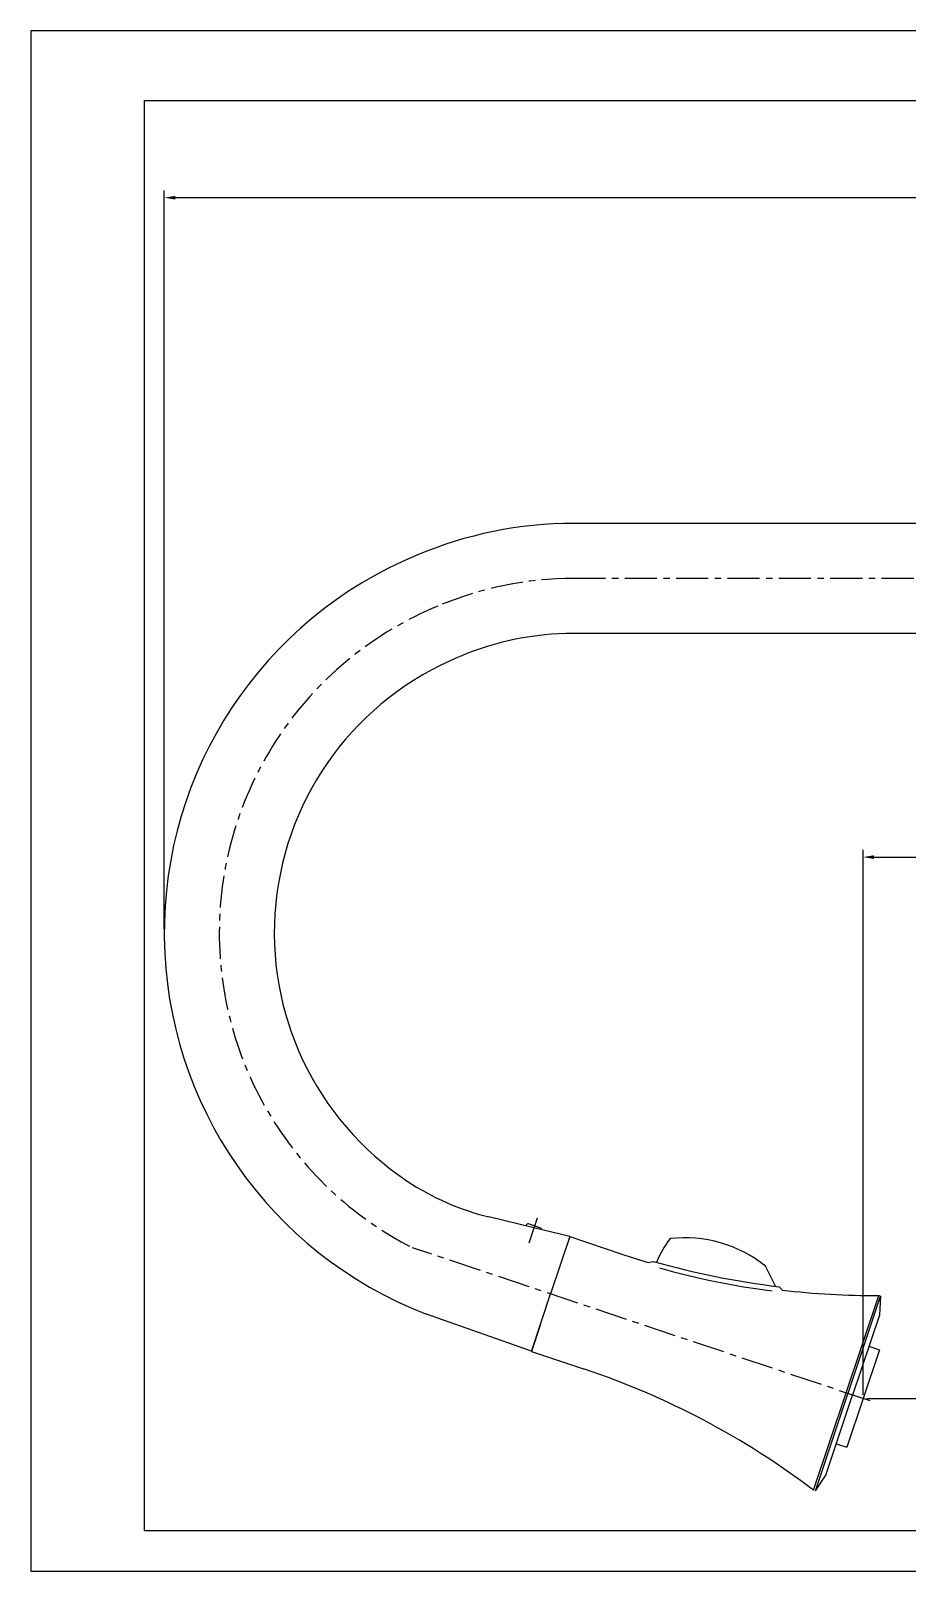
# Model space of a CAD drawing. Extents: x 8103 to 8697, y -1925 to -1505.
# Drawn here: x 8103.4 to 8342.3, y -1924.6 to -1504.6 of the extents above; entities that cross this region are included whole.
import ezdxf

# ---------------------------------------------------------------- set-up
doc = ezdxf.new("R2010")
doc.units = 0
doc.header["$LTSCALE"] = 7
doc.header["$MEASUREMENT"] = 0
doc.linetypes.add('CENTER', pattern=[2, 1.25, -0.25, 0.25, -0.25])
doc.layers.get('0').update_dxf_attribs({"color": 2, "linetype": 'CONTINUOUS'})
doc.layers.add('CL', color=1, linetype='CENTER')
doc.layers.add('DWG', color=7, linetype='CONTINUOUS')

# ---------------------------------------------------------------- blocks, each defined once
blk = doc.blocks.new('BORDER')
for p, q in [((1, 1), (0, 1)), ((0, 1), (0, 0)), ((0, 0), (1, 0))]:
    blk.add_line(p, q)

msp = doc.modelspace()

# ---------------------------------------------------------------- linework, layer by layer
at = {"color": 4}
for p, q in [((8134.44, -1913.64), (8134.44, -1523.64)), ((8134.44, -1523.64), (8683.44, -1523.64)), ((8683.44, -1913.64), (8134.44, -1913.64))]:
    msp.add_line(p, q, dxfattribs=at)
at = {"color": 7, "linetype": 'Continuous'}
for p, q in [((8238.49, -1830.28), (8238.42, -1830.5)), ((8242.44, -1831.07), (8239.12, -1829.96)), ((8250.36, -1833.41), (8245.13, -1849.05)), ((8250.36, -1833.41), (8247.93, -1840.66)), ((8242.28, -1857.57), (8239.89, -1864.7)), ((8241.24, -1860.67), (8241.16, -1860.91))]:
    msp.add_line(p, q, dxfattribs=at)
for centre, start, end in [((8238.97, -1830.43), 71.5, 161.5), ((8242.28, -1831.55), 358.011, 71.5)]:
    msp.add_arc(centre, 0.5, start, end, dxfattribs=at)
at = {"layer": 'CL'}
for p, q in [((8624.12, -1653.95), (8251.43, -1653.95)), ((8241.51, -1828.35), (8239.22, -1835.18)), ((8332.22, -1878.2), (8207.49, -1836.46))]:
    msp.add_line(p, q, dxfattribs=at)
for centre, radius, start, end in [((8251.43, -1748.45), 94.5, 90, 113.062), ((8251.19, -1750.57), 96.37, 112.44, 243.0332)]:
    msp.add_arc(centre, radius, start, end, dxfattribs=at)
at = {"layer": 'DWG', "color": 2}
for p, q in [((8139.83, -1749.57), (8139.83, -1548.15)), ((8580.55, -1550.15), (8142.83, -1550.15)), ((8330.32, -1876.56), (8330.32, -1727.94)), ((8333.32, -1729.94), (8580.55, -1729.94)), ((8331.32, -1877.56), (8356.95, -1877.56))]:
    msp.add_line(p, q, dxfattribs=at)
at = {"layer": 'DWG'}
for p, q in [((8407.55, -1638.95), (8251.55, -1638.95)), ((8407.55, -1668.95), (8251.55, -1668.95)), ((8240.61, -1831.03), (8228.33, -1828.04)), ((8250.36, -1833.41), (8240.61, -1831.03)), ((8250.36, -1833.41), (8264.83, -1838.25)), ((8271.74, -1840.43), (8273.08, -1840.16)), ((8306.42, -1846.95), (8303.69, -1841.47)), ((8308.23, -1847.97), (8307.44, -1847.07)), ((8239.89, -1864.7), (8245.13, -1849.05)), ((8316.85, -1902.58), (8334.62, -1849.47)), ((8317.32, -1902.74), (8335.09, -1849.63)), ((8334.62, -1849.47), (8335.09, -1849.63)), ((8335.09, -1849.63), (8334.78, -1854.8)), ((8239.91, -1864.65), (8211.04, -1854.45)), ((8334.78, -1854.8), (8327.48, -1876.61)), ((8239.89, -1864.7), (8254.36, -1869.54)), ((8334.77, -1864.28), (8325.88, -1890.84)), ((8331.92, -1863.33), (8334.77, -1864.28)), ((8320.18, -1898.42), (8327.48, -1876.61)), ((8323.04, -1889.89), (8325.88, -1890.84)), ((8317.32, -1902.74), (8320.18, -1898.42))]:
    msp.add_line(p, q, dxfattribs=at)
for centre, radius, start, end in [((8251.43, -1748.45), 109.5, 90, 113.062), ((8251.19, -1750.57), 111.37, 112.44, 248.8662), ((8251.43, -1748.45), 79.5, 90, 113.062), ((8251.19, -1750.57), 81.37, 112.44, 236.2917), ((8244.88, -1760.03), 70, 236.2917, 256.3182), ((8296.45, -1848.82), 23.92, 141.5859, 159.5896), ((8281.76, -1868.64), 34.92, 51.0919, 96.6661), ((8333.76, -1632.23), 217.25, 251.5, 253.4112), ((8332.97, -1631.33), 217.25, 253.999, 263.2513), ((8333.57, -1632.8), 217.25, 254.3122, 262.5795), ((8333.76, -1632.23), 217.25, 263.2513, 270.226), ((8185.42, -2075.56), 217.25, 52.774, 71.5)]:
    msp.add_arc(centre, radius, start, end, dxfattribs=at)
at = {"layer": 'DWG', "color": 2}
for points in [[(8142.83, -1549.65), (8142.83, -1550.65), (8139.83, -1550.15)], [(8333.32, -1729.44), (8333.32, -1730.44), (8330.32, -1729.94)]]:
    msp.add_solid(points, dxfattribs=at)

# ---------------------------------------------------------------- block references
at = {"xscale": 594, "yscale": 420, "zscale": 594}
msp.add_blockref('BORDER', (8103.44, -1924.64), dxfattribs=at)

doc.saveas('drawing.dxf')
